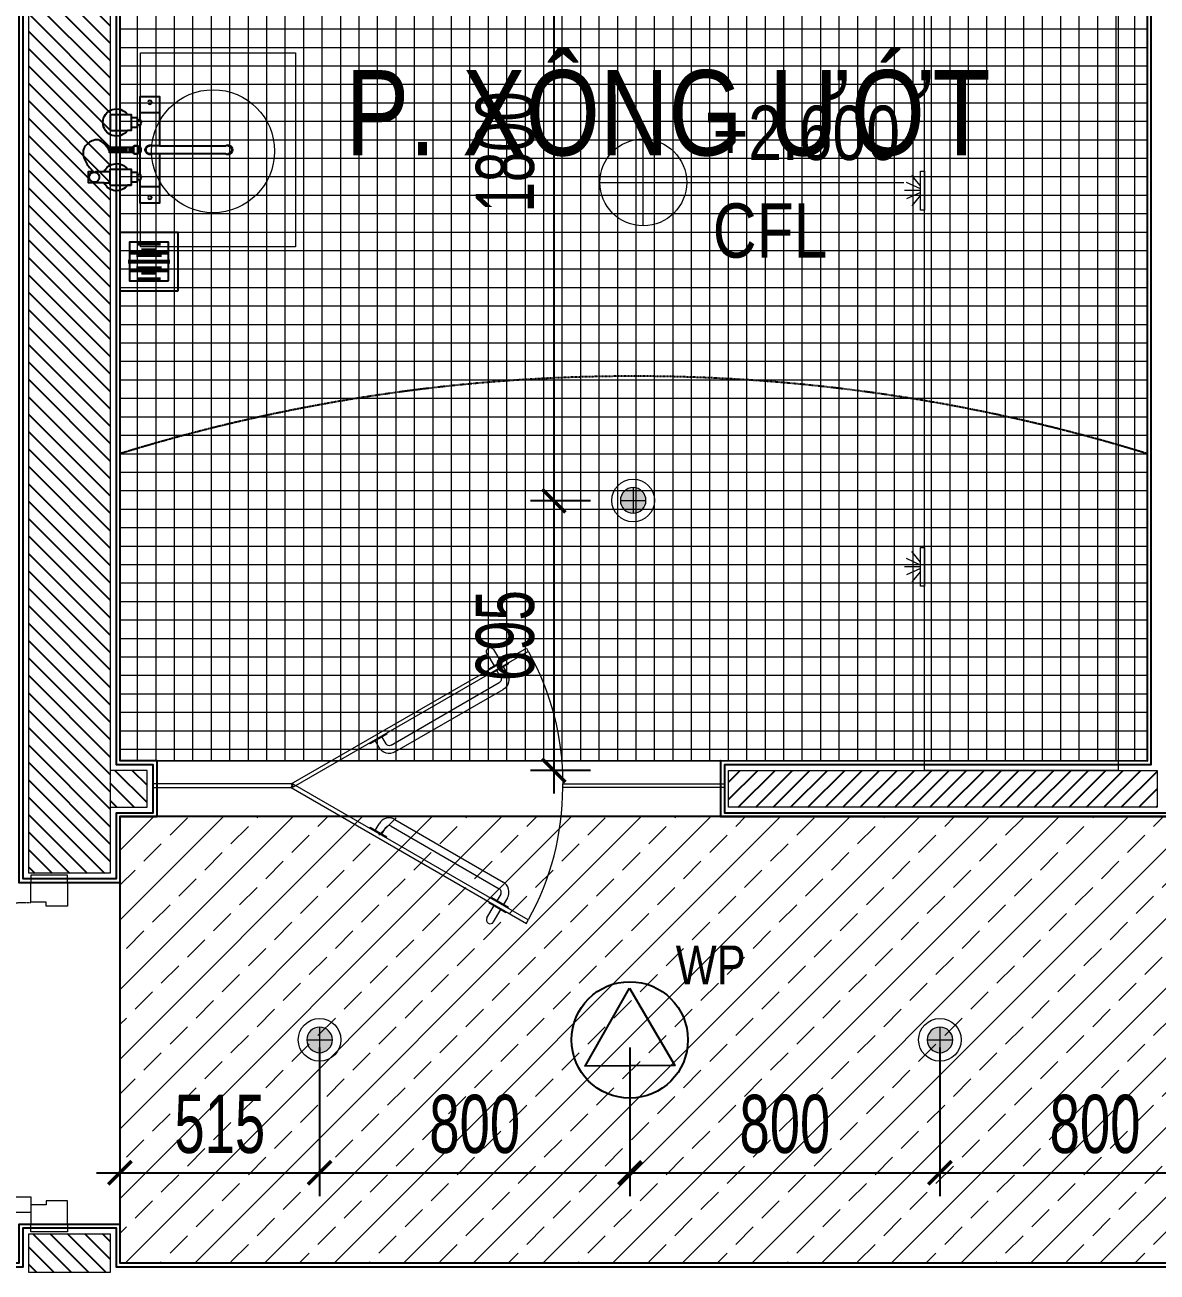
# Model space of a CAD drawing. Header units: millimetres. Extents: x -343543 to 400519, y -115663 to 104219.
# Drawn here: x -234379 to -231459, y 14701 to 17917 of the extents above; entities that cross this region are included whole.
import ezdxf
from ezdxf.enums import TextEntityAlignment as Align

# ---------------------------------------------------------------- set-up
doc = ezdxf.new("R2010")
doc.units = ezdxf.units.MM
for name, pattern in [('ACAD_ISO07W100', [3, 0, -3]), ('CONTINOUS', [0]), ('XREF MAT BANG TUONG XAY$0$01.Xref _MB T1$0$HIDDEN', [9.524999999999999, 6.35, -3.175])]:
    doc.linetypes.add(name, pattern=pattern)
doc.layers.get('0').update_dxf_attribs({"color": 231, "lineweight": 0})
doc.layers.get('DefPoints').update_dxf_attribs({"color": 191})
for name, color, linetype, lineweight in [('A-CLNG', 157, 'Continuous', 25), ('A-FLOR-PRTN', 161, 'Continuous', 9), ('A-PATT', 252, 'Continuous', 9), ('A-SYMBOLS', 10, 'Continuous', 13), ('EL - TEXT', 3, 'Continuous', 9), ('fix lighting', 2, 'Continuous', 5), ('SME-E-LTG-DIM', 55, 'Continuous', 18), ('XREF MAT BANG TUONG XAY$0$$1$A-TEXT', 8, 'Continuous', 25), ('XREF MAT BANG TUONG XAY$0$01.Xref _MB T1$0$A-DOOR', 8, 'Continuous', 9), ('XREF MAT BANG TUONG XAY$0$01.Xref _MB T1$0$A-FNSH', 8, 'Continuous', 9), ('XREF MAT BANG TUONG XAY$0$01.Xref _MB T1$0$A-HIDD-LO', 8, 'XREF MAT BANG TUONG XAY$0$01.Xref _MB T1$0$HIDDEN', 9), ('XREF MAT BANG TUONG XAY$0$A-WALL-INT', 8, 'Continuous', 9), ('XREF MAT BANG TUONG XAY$0$P-SANRFIM', 8, 'Continuous', 13)]:
    doc.layers.add(name, color=color, linetype=linetype, lineweight=lineweight)
doc.layers.add('EL - CABLE - PA', color=5, linetype='CONTINOUS', true_color=0x0000ff)
doc.layers.add('fix lightting red', color=1, linetype='Continuous', lineweight=5, true_color=0xff0000)
for name, color, linetype in [('XREF MAT BANG TUONG XAY$0$A-FNSH', 8, 'Continuous'), ('XREF MAT BANG TUONG XAY$0$A-FURN', 8, 'Continuous'), ('XREF MAT BANG TUONG XAY$0$A-FURN @ 50', 8, 'Continuous'), ('XREF MAT BANG TUONG XAY$0$A-FURN @ 75', 8, 'Continuous'), ('XREF MAT BANG TUONG XAY$0$A-PATT', 8, 'Continuous'), ('XREF MAT BANG TUONG XAY$0$FF-FURN', 8, 'Continuous')]:
    doc.layers.add(name, color=color, linetype=linetype)
doc.styles.add('Arial', font='arial.ttf', dxfattribs={"width": 0.8})
doc.styles.add('SM-DIMTEXT', font='SME.shx', dxfattribs={"width": 0.7})
doc.styles.add('VTK _ Arial_2.5 mm', font='arial.ttf', dxfattribs={"width": 0.8, "height": 2.5})
doc.styles.add('XREF MAT BANG TUONG XAY$0$Arial', font='arial.ttf', dxfattribs={"width": 0.8})
doc.dimstyles.new('SDIM-100', dxfattribs={"dimscale": 100, "dimtxt": 2, "dimasz": 0.6, "dimexe": 0.6, "dimexo": 0.2, "dimgap": 0.5, "dimtad": 1, "dimdec": 0, "dimzin": 12, "dimtxsty": 'SM-DIMTEXT', "dimblk": 'ARCHTICK', "dimblk1": 'ARCHTICK', "dimblk2": 'ARCHTICK', "dimcen": 0.12, "dimdle": 0.6, "dimclrd": 7, "dimclre": 8, "dimadec": 0, "dimazin": 3, "dimtfac": 2, "dimtix": 1, "dimtmove": 1, "dimatfit": 3, "dimfxl": 1, "dimtzin": 0, "dimarcsym": 1})
pattern_1 = [(360, (89.14457528764433, 731.1655605362375), (1.249352590783001e-15, 3.175), [])]

# ---------------------------------------------------------------- blocks, each defined once
blk = doc.blocks.new('*U283')
at = {"layer": 'XREF MAT BANG TUONG XAY$0$A-PATT'}
h = blk.add_hatch(dxfattribs=at)
h.set_pattern_fill('ANSI31', color=8, scale=10)
h.set_pattern_definition([(45, (38906.7888195113, -11293.56439682681), (-22.45064030267288, 22.45064030267288), [])])
h.paths.add_polyline_path([(-38.69831128977239, 47.5), (3421.300870269253, 47.5), (3421.300870269253, -162.5), (-38.69831128977251, -162.5)])
at = {"layer": 'XREF MAT BANG TUONG XAY$0$A-WALL-INT', "color": 8}
blk.add_lwpolyline([(-38.69831128977239, 47.5), (3421.300870269253, 47.5), (3421.300870269253, -162.5), (-38.69831128977251, -162.5)], close=True, dxfattribs=at)
blk = doc.blocks.new('*U236')
at = {"layer": 'XREF MAT BANG TUONG XAY$0$A-PATT'}
h = blk.add_hatch(dxfattribs=at)
h.set_pattern_fill('ANSI31', color=8, scale=10)
h.set_pattern_definition([(45, (35546.78960991786, -11293.56439682681), (-22.45064030267288, 22.45064030267288), [])])
h.paths.add_polyline_path([(-38.69831128977239, 47.5), (61.30166067580829, 47.5), (61.30166067580829, -162.5), (-38.69831128977251, -162.5)])
at = {"layer": 'XREF MAT BANG TUONG XAY$0$A-WALL-INT', "color": 8}
blk.add_lwpolyline([(-38.69831128977239, 47.5), (61.30166067580829, 47.5), (61.30166067580829, -162.5), (-38.69831128977251, -162.5)], close=True, dxfattribs=at)
blk = doc.blocks.new('*U109')
at = {"color": 8}
for p, q in [((-324.1557320819957, -4.186933072772234), (-319.1557320819963, 4.473320965071025)), ((287.0700866038097, -345.5313186428806), (-319.1557320819963, 4.473320965071025)), ((-324.1557320819957, -4.186933072772263), (282.0700866038103, -354.191572680724)), ((-56.97355376484946, -86.24981695105048), (222.2572327313632, -247.5777922103579)), ((-121.0346832093237, -107.1533621168136), (-122.2302792111276, -109.2216422602324)), ((-77.73340683929435, -132.1533656853113), (-121.0346832093237, -107.1533621168136)), ((-108.0443002983197, -114.6533631873601), (-97.96017707629206, -97.20868137809772)), ((-90.72378975030314, -124.653364614762), (-80.64501449668889, -107.217934339938)), ((-66.9828067262264, -103.5649795309215), (212.2479797699173, -264.8929547898369)), ((-78.92900284109864, -134.2216458287299), (-77.73340683929435, -132.1533656853113)), ((192.8865917930028, -288.3957657877989), (191.6909398999624, -290.4641426183376)), ((236.1878681630309, -313.395769356289), (192.8865917930028, -288.3957657877989)), ((215.9009345789204, -278.555162560224), (205.8769747040112, -295.895766858346)), ((233.2160971583992, -288.56441552167), (223.1974852520224, -305.8957682857419)), ((180.1869628529509, -340.3373184491448), (198.675770176878, -308.3532427195083)), ((186.6863127048819, -299.1217251438553), (185.6853872658657, -300.8532416489591)), ((185.6853872658658, -300.8532416489591), (228.9866636358938, -325.8532452174492)), ((197.5021254324504, -350.3465714105549), (215.9962807248892, -318.3532441469043)), ((234.9922162699905, -315.4641461868277), (236.1878681630309, -313.395769356289)), ((228.9866636358938, -325.8532452174492), (229.9875890749101, -324.1217287123454)), ((282.0700866038103, -354.1915726807239), (287.0700866038097, -345.5313186428806))]:
    blk.add_line(p, q, dxfattribs=at)
at = {"color": 8, "ltscale": 0.25}
blk.add_arc((-324.1557320819957, -4.186933072772252), 700, 330.9549738737848, 0, dxfattribs=at)
at = {"color": 8}
for centre, radius, start, end in [((-71.98743320694946, -112.2225608206609), 30.00000000030493, 59.96938672716615, 149.9693867261449), ((-71.98743320694946, -112.2225608206609), 10.00000000000002, 59.96938672667734, 149.9693867266771), ((207.243353289181, -273.5505360795009), 30.00000000000004, 329.9693867266771, 59.96938672667734), ((207.243353289181, -273.5505360795009), 10.00000000000001, 329.9693867266771, 59.96938672667734), ((188.8445441427006, -345.3419449298499), 10.00000000000002, 149.9693867267957, 329.9693867267939)]:
    blk.add_arc(centre, radius, start, end, dxfattribs=at)
blk = doc.blocks.new('*U282')
at = {"color": 8}
blk.add_line((70.00000000000045, 99.99999999999963), (70.00000000000655, 679.9999684627876), dxfattribs=at)
for points in [[(50, -2.423323916802836e-13), (50.000000000007, 779.9999684627876), (90.00000000000712, 779.9999684627876), (90, -4.333561340814704e-13)], [(50.00000000000045, 99.99999999999973), (90.00000000000045, 99.99999999999959), (90.00000000000655, 679.9999684627876), (50.00000000000654, 679.9999684627876)], [(19.99999999999966, -94.99998551682388), (79.99999999999943, -94.99998551682414), (79.99999999999989, -40.00000000000042), (69.99999999999989, -40.00000000000036), (70, -3.591605449536798e-13), (20, -1.026172985581946e-13)], [(899.9999684627874, -94.999985516831), (839.9999684627874, -94.99998551683072), (839.9999684627877, -40.00000000000684), (849.9999684627877, -40.00000000000689), (849.9999684627879, -6.946347306365038e-12), (899.9999684627879, -7.17446884333012e-12)]]:
    blk.add_lwpolyline(points, close=True, dxfattribs=at)
at = {"layer": 'XREF MAT BANG TUONG XAY$0$01.Xref _MB T1$0$A-FNSH', "color": 8}
for points in [[(19.99999999999966, -94.99998551682388), (-4.547473508864641e-13, -94.99998551682377), (0, 0), (20, -1.026172985581946e-13)], [(899.9999684627874, -94.999985516831), (919.9999684627874, -94.99998551683103), (919.9999684627879, -7.248664432457909e-12), (899.9999684627879, -7.17446884333012e-12)]]:
    blk.add_lwpolyline(points, close=True, dxfattribs=at)
at = {"layer": 'XREF MAT BANG TUONG XAY$0$01.Xref _MB T1$0$A-HIDD-LO', "color": 8, "ltscale": 0.3}
blk.add_arc((41.99999921156979, -1.904852252793416e-13), 806.6666377575561, 359.9999999999996, 90, dxfattribs=at)
blk = doc.blocks.new('XREF MAT BANG TUONG XAY$0$YLD.Studio-04-116')
at = {"layer": 'XREF MAT BANG TUONG XAY$0$FF-FURN'}
h = blk.add_hatch(dxfattribs=at)
h.set_pattern_fill('ANSI31,_O', color=8, angle=-45.00000000000001)
h.set_pattern_definition(pattern_1)
h.paths.add_polyline_path([(7.181432119314195, -43.3204698617792), (7.181432119314195, -8.755362024607166), (-7.181432119303281, -8.755362024605347), (-7.181432119303281, -43.32046986177738)])
h.paths.add_polyline_path([(7.181432119314195, -8.755362024608985), (7.181432119314195, 0), (-7.181432119303281, 0), (-7.181432119303281, -8.755362024607166)])
h = blk.add_hatch(dxfattribs=at)
h.set_pattern_fill('ANSI31,_O', color=8, angle=-45.00000000000001)
h.set_pattern_definition(pattern_1)
h.paths.add_polyline_path([(-7.181432119303281, -50.40927708648269), (-7.181432119299643, -61.3371629185167), (7.181432119314195, -61.3371629185167), (7.181432119310557, -50.40927708648269)])
at = {"layer": 'XREF MAT BANG TUONG XAY$0$FF-FURN', "color": 8}
for p, q in [((56.01730252600282, 14.11388277493006), (56.01730252600282, -1.474979954646187)), ((85.2579778317504, 14.11388277492824), (85.2579778317504, -1.474979954646187)), ((-91.21422478129716, -1.474979954646187), (-91.21422478129716, -45.99882223477925)), ((-91.21422478129716, -1.474979954646187), (-50.06105557643787, -1.474979954646187)), ((-50.06105557643787, -1.474979954646187), (-50.06105557643787, -45.99882223477925)), ((50.06105557644878, -1.474979954646187), (50.06105557644878, -55.63237055350874)), ((91.21422478130808, -1.474979954646187), (50.06105557644878, -1.474979954646187)), ((91.21422478130808, -1.474979954646187), (91.21422478130808, -55.63237055350874)), ((-83.42597014321473, -55.63237055350692), (-57.84931021453122, -55.63237055348873)), ((-9.076714836452084, -73.65534485052194), (-9.076714836452084, -62.61323083418392)), ((-7.181432119303281, -43.3204698617792), (7.181432119314195, -43.3204698617792)), ((-7.181432119303281, -50.40927708648269), (7.181432119314195, -50.40927708648269)), ((-7.181432119306919, -61.33716291851488), (7.181432119310557, -61.33716291851488)), ((9.076714836455722, -62.61323083418392), (9.076714836455722, -73.65534485052194)), ((57.84931021453122, -55.63237055350692), (83.42597014321836, -55.63237055350601)), ((-95.24076242824412, -128.755362024609), (-95.24076242824412, -78.75536202460898)), ((-77.5321330384013, -71.29559710162903), (-63.74314731934101, -71.29559710162812)), ((-6.923596395225104, -74.93141276619463), (6.923596395228742, -74.9314127661928)), ((-6.923596395225104, -78.75536202460898), (-6.923596395225104, -74.93141276619463)), ((6.923596395236018, -78.75536202460898), (6.923596395236018, -74.93141276619463)), ((63.74314731934464, -71.29559710162721), (77.53213303840857, -71.29559710162903)), ((95.24076242825504, -128.755362024609), (95.24076242825504, -78.75536202460898)), ((-9.999999999998181, -128.7553620246072), (-9.999999999994543, -103.755362024609)), ((10.00000000000182, -128.7553620246072), (10.00000000000182, -103.755362024609))]:
    blk.add_line(p, q, dxfattribs=at)
blk.add_lwpolyline([(10.00000000000182, -128.7553620246072), (137.5000000000018, -128.7553620246072), (137.5000000000018, -78.75536202460717), (77.53213303840494, -78.75536202460717), (77.53213303840857, -71.29559710162903), (83.42597014321473, -71.29559710163085), (83.42597014321836, -55.63237055350601), (91.2142247813008, -55.63237055350692), (91.21422478130444, -45.99882223478016, 0.5732892151415209), (85.2579778317504, 14.11388277492824), (85.25797783174676, 54.33905333643997), (56.01730252600282, 54.33905333643997), (56.01730252600282, 46.0960635640331), (59.35385731081078, 46.0960635640331, 0.2192453206815414), (58.39774297713848, 35.26029053170714), (56.01730252600282, 35.26029053170714), (56.01730252600282, 14.11388277493006, 0.5732892151415598), (50.06105557644514, -45.99882223478016), (50.06105557644514, -55.63237055350692), (57.84931021453122, -55.63237055350692), (57.84931021452394, -71.29559710162721), (63.74314731934464, -71.29559710162721), (63.74314731934828, -78.75536202460717), (6.92359639523238, -78.75536202460717), (6.923596395228742, -74.9314127661928), (9.076714836455722, -74.9314127661928), (9.076714836455722, -73.65534485052194, 0.4241977100703897), (9.076714836455722, -62.61323083418392), (9.076714836455722, -61.33716291851488), (7.181432119310557, -61.33716291851488), (7.181432119310557, 0), (-7.181432119310557, 0), (-7.181432119306919, -61.33716291851488), (-9.076714836452084, -61.33716291851488), (-9.076714836452084, -62.61323083418392, 0.4241977100703897), (-9.076714836452084, -73.65534485052194), (-9.076714836452084, -74.9314127661928), (-6.923596395228742, -74.9314127661928), (-6.923596395228742, -78.75536202460717), (-63.74314731934101, -78.75536202460717), (-63.74314731934101, -71.29559710162812), (-57.8493102145203, -71.29559710162721), (-57.84931021453122, -55.63237055350692), (-50.0610555764415, -55.63237055350692), (-50.0610555764415, -45.99882223477925, 3.076925358959184), (-91.2142247813008, -45.99882223477834), (-91.21422478130444, -55.63237055350692), (-83.42597014321473, -55.63237055350692), (-83.42597014321473, -71.29559710163085), (-77.5321330384013, -71.29559710162903), (-77.5321330384013, -78.75536202460717), (-137.4999999999982, -78.75536202460717), (-137.4999999999982, -128.7553620246072), (-9.999999999998181, -128.7553620246072), (-9.999999999998181, -298.6437460321631, 1.840700184831388), (10.00000000000182, -298.6437460321631)], format="xyb", close=True, dxfattribs=at)
blk.add_lwpolyline([(-6.923596395225104, -78.75536202460898), (-63.74314731934101, -78.75536202460898)], dxfattribs=at)
for centre in [(-122.8812432380528, -103.755362024609), (122.8812432380637, -103.755362024609)]:
    blk.add_circle(centre, 4.739458033473056, dxfattribs=at)
for centre, radius, start, end in [((70.63764017887115, 39.64034949147936), 13, 199.6897977586117, 150.2251247216098), ((-70.63764017886751, -70.28799335699387), 10.91926572363751, 230.8460489200567, 309.1539510799433), ((5.456968210637569e-12, -103.755362024609), 11.91985855871462, 327.027947421623, 212.972052578377), ((5.456968210637569e-12, -103.755362024609), 9.999999999998181, 0, 180), ((5.456968210637569e-12, -67.49549522929374), 13.21819909413882, 238.41299505285, 301.58700494715), ((70.63764017887843, -70.28799335699387), 10.91926572363751, 230.8460489200567, 309.1539510799433), ((5.456968210637569e-12, -305.1308893217629), 10, 180, 0)]:
    blk.add_arc(centre, radius, start, end, dxfattribs=at)
blk.add_open_spline([(4.270967264623323, 9.094947017729282e-13), (4.77721561938597, -1.10643217910274), (-28.16376634785411, 19.55429295146769), (-27.2085558089002, 43.42141900625029), (-2.01745191898226, 76.1183028194555), (35.71572046937581, 62.20951302005233), (52.01260956790793, 46.8003886751967), (57.63764017887115, 39.64034949147936)], degree=3, knots=[2.666644282639335, 2.666644282639335, 2.666644282639335, 2.666644282639335, 20.0912897858097, 54.45892679750619, 83.56919301794048, 125.2991477305685, 152.6151535582838, 152.6151535582838, 152.6151535582838, 152.6151535582838], dxfattribs=at)
blk = doc.blocks.new('XREF MAT BANG TUONG XAY$0$Drain')
at = {"color": 8}
blk.add_lwpolyline([(-1.2, -1.2), (1.2, -1.2), (1.2, 1.2), (-1.2, 1.2)], close=True, dxfattribs=at)
at = {"color": 8, "const_width": 0.16}
for points in [[(-0.7305500058550388, 0.4780105505454412), (-0.7305500058550388, -0.4780105505454412)], [(-0.3652750029275194, 0.7929511773897684), (-0.3652750029275194, -0.7929511773897684)], [(0, 0.873039172939898), (0, -0.873039172939898)], [(0.3652750029275194, 0.7929511773897684), (0.3652750029275194, -0.7929511773897684)], [(0.7305500058550388, 0.4780105505454412), (0.7305500058550388, -0.4780105505454412)]]:
    blk.add_lwpolyline(points, dxfattribs=at)
blk = doc.blocks.new('*U3482')
at = {"layer": 'XREF MAT BANG TUONG XAY$0$A-FURN @ 50', "color": 8, "xscale": 41.66666666666667, "yscale": 41.66666666666667, "zscale": 41.66666666666667, "rotation": 90.00000000000001}
blk.add_blockref('XREF MAT BANG TUONG XAY$0$Drain', (28794.99192799933, 17306.99993689393), dxfattribs=at)
at = {"layer": 'XREF MAT BANG TUONG XAY$0$A-FURN @ 75', "color": 8, "xscale": 62.50000000000001, "yscale": 62.50000000000001, "zscale": 62.50000000000001, "rotation": 90.00000000000001}
blk.add_blockref('XREF MAT BANG TUONG XAY$0$Drain', (28794.99192799933, 17306.99993689393), dxfattribs=at)
blk = doc.blocks.new('*U285')
at = {"layer": 'XREF MAT BANG TUONG XAY$0$A-PATT'}
h = blk.add_hatch(dxfattribs=at)
h.set_pattern_fill('ANSI31', color=8, scale=10)
h.set_pattern_definition([(45, (35541.78963795229, -11178.56439682681), (-22.45064030267288, 22.45064030267288), [])])
h.paths.add_polyline_path([(-38.69831128977239, 47.5), (56.30168871022761, 47.5), (56.30168871022761, -47.5), (-38.69831128977239, -47.5)])
at = {"layer": 'XREF MAT BANG TUONG XAY$0$A-WALL-INT', "color": 8}
blk.add_lwpolyline([(-38.69831128977239, 47.5), (56.30168871022761, 47.5), (56.30168871022761, -47.5), (-38.69831128977239, -47.5)], close=True, dxfattribs=at)
blk = doc.blocks.new('*U288')
at = {"layer": 'XREF MAT BANG TUONG XAY$0$A-PATT'}
h = blk.add_hatch(dxfattribs=at)
h.set_pattern_fill('ANSI31', color=8, scale=10)
h.set_pattern_definition([(45, (36551.78963519415, -11178.56439682681), (-22.45064030267288, 22.45064030267288), [])])
h.paths.add_polyline_path([(-38.69831128977239, 47.5), (1066.301685952085, 47.5), (1066.301685952085, -47.5), (-38.69831128977239, -47.5)])
at = {"layer": 'XREF MAT BANG TUONG XAY$0$A-WALL-INT', "color": 8}
blk.add_lwpolyline([(-38.69831128977239, 47.5), (1066.301685952085, 47.5), (1066.301685952085, -47.5), (-38.69831128977239, -47.5)], close=True, dxfattribs=at)
blk = doc.blocks.new('XREF MAT BANG NOI THAT')
at = {"color": 8}
blk.add_lwpolyline([(28772.83975637915, 17845.17229463496), (29172.83975637915, 17845.17229463496), (29172.83975637915, 17345.17229463496), (28772.83975637915, 17345.17229463496)], close=True, dxfattribs=at)
blk.add_circle((28960.32504262451, 17591.65679204887), 158.5349371901248, dxfattribs=at)
blk = doc.blocks.new('01.Xref _MB T1')
at = {"layer": 'XREF MAT BANG TUONG XAY$0$01.Xref _MB T1$0$A-DOOR', "color": 8}
for points in [[(29164.89654078891, 15960.4999341465), (28804.99192947111, 15960.49987889578), (28804.99192947111, 15950.49987889578), (29164.89654078891, 15950.4999341465)], [(29861.99193207231, 15960.49993414074), (30280.06332315327, 15960.49987888394), (30280.06332315327, 15950.49987888394), (29861.99193207231, 15950.49993414074)]]:
    blk.add_lwpolyline(points, close=True, dxfattribs=at)
at = {"layer": 'XREF MAT BANG TUONG XAY$0$A-FNSH', "color": 8}
for points in [[(31620.00136628314, 15885.00021839922), (30280.06332320855, 15884.99913533727), (30280.06332311054, 16009.99923381422), (31380.00126322616, 16009.99280313313), (31379.99364753565, 19085.00042261836), (31290.0113355025, 19085.00019976446), (31290.01133548401, 19174.99914672607), (28710.00141246715, 19174.99903457521), (28710.0014087397, 16010.00021700189), (28804.99192947111, 16010.00021700189), (28804.99192947111, 15885.00021700189), (28710.00140859248, 15885.00021700189), (28710.00140839227, 15714.99996120971), (28470.00141014801, 15714.9999612646), (28470.00141192754, 19174.99914679477), (25900.00141212632, 19174.99914611348), (25900.00141212632, 14714.99998924245), (28470.00148019566, 14714.9999878907), (28470.00141445462, 14814.99997435707), (28710.00137782583, 14814.99997441202), (28710.00143098129, 14715.00011142476), (31620.01072701392, 14715.0001116497)], [(31630.00133679371, 15875.00022648212), (30270.06332321639, 15874.99912725434), (30270.0633231027, 16019.99929227843), (31370.00123845957, 16019.99286159748), (31369.99367230209, 19075.00039785198), (31280.01133550455, 19075.00017499802), (31280.01133548607, 19164.99914629138), (28720.00141245531, 19164.9990350099), (28720.00140875141, 16020.00021700189), (28814.99192947111, 16020.00021700189), (28814.99192947111, 15875.00021700189), (28720.00140858064, 15875.00021700189), (28720.00140838043, 15704.99996120743), (28460.00141014284, 15704.99996126689), (28460.00141192236, 19164.99914679212), (25910.00141212632, 19164.99914611613), (25910.00141212632, 14724.99998923807), (28460.00147362155, 14724.99998789507), (28460.00140788051, 14824.99997435479), (28720.00137251027, 14824.9999744143), (28720.00142566574, 14725.00011142476), (31630.01075511448, 14725.0001116497)]]:
    blk.add_lwpolyline(points, dxfattribs=at)
at = {"layer": 'XREF MAT BANG TUONG XAY$0$P-SANRFIM', "color": 8}
blk.add_lwpolyline([(28694.99192795271, 19089.99914771961), (31295.01049357309, 19089.99914652743), (31295.01049495857, 15995.00021673998), (30794.9978445596, 15994.99992423275), (30794.99784368395, 17989.99908105175, 0.4142135681200699), (30194.99783164776, 18589.9990807884), (28694.99192662372, 18589.99905069779)], format="xyb", close=True, dxfattribs=at)
at = {"color": 8, "xscale": -1, "rotation": 90}
blk.add_blockref('XREF MAT BANG TUONG XAY$0$YLD.Studio-04-116', (28693.51694811265, 17595.17229463497), dxfattribs=at)
at = {"layer": 'XREF MAT BANG TUONG XAY$0$01.Xref _MB T1$0$A-DOOR', "color": 8, "xscale": -1, "rotation": 180}
blk.add_blockref('*U109', (29486.17359349132, 15956.31300106799), dxfattribs=at)
at = {"layer": 'XREF MAT BANG TUONG XAY$0$01.Xref _MB T1$0$A-DOOR', "color": 8}
blk.add_blockref('*U109', (29486.17359349132, 15954.68686721349), dxfattribs=at)
at = {"layer": 'XREF MAT BANG TUONG XAY$0$01.Xref _MB T1$0$A-DOOR', "color": 8, "extrusion": (-1.423519046342826e-14, 2.819433481905707e-13, -1), "xscale": -1, "zscale": -1, "rotation": 269.9999623331528}
blk.add_blockref('*U282', (-28490.0000533977, 14804.99999876453, 3.768610692549869e-09), dxfattribs=at)
at = {"layer": 'XREF MAT BANG TUONG XAY$0$A-FURN', "color": 8}
for name, p, rotation in [('*U283', (28532.49192947454, 15768.69827250436), 90.00000000000001), ('*U288', (31356.29361542319, 15947.50021700189), 180), ('*U236', (28532.50132940645, 14738.69830053878), 90.00000000000001)]:
    blk.add_blockref(name, p, dxfattribs=dict(at, rotation=rotation))
at = {"layer": 'XREF MAT BANG TUONG XAY$0$A-FURN', "linetype": 'Continuous'}
blk.add_blockref('*U3482', (0, 0), dxfattribs=at)
at = {"layer": 'XREF MAT BANG TUONG XAY$0$A-FURN', "color": 8, "xscale": -1, "rotation": 180}
blk.add_blockref('*U285', (28733.69024076088, 15947.50021700189), dxfattribs=at)
at = {"layer": 'XREF MAT BANG TUONG XAY$0$$1$A-TEXT', "color": 8, "style": 'XREF MAT BANG TUONG XAY$0$Arial', "width": 0.8}
blk.add_text('P. XÔNG ƯỚT', height=220, dxfattribs=at).set_placement((29302.09988015715, 17580.76839490255, -1.150328898799398e-09))
at = {"layer": 'A-PATT', "color": 8}
blk.add_blockref('XREF MAT BANG NOI THAT', (0, 0), dxfattribs=at)
blk = doc.blocks.new('LT13')
blk.add_lwpolyline([(-50, -10), (50, -10), (50, 0), (-50, 0)], close=True)
for points in [[(-11.9403748335244, -10), (-39.09163242924114, -32.73903288151632)], [(-4.554571423155721, -10), (-21.13494850656753, -46.40381397713645)], [(0, -10), (0, -50.99019513592793)], [(4.554571423155721, -10), (21.13494850656753, -46.40381397713645)], [(11.9403748335244, -10), (39.09163242924114, -32.73903288151632)]]:
    blk.add_lwpolyline(points)
blk = doc.blocks.new('DenSanTuongT1Ikigai')
at = {"layer": 'fix lightting red', "xscale": -1, "rotation": 270}
for p in [(30794.99773382004, 17489.99909093808), (30794.98621637497, 16519.99395239186)]:
    blk.add_blockref('LT13', p, dxfattribs=at)
blk = doc.blocks.new('_ArchTick')
at = {"color": 0, "linetype": 'ByBlock', "const_width": 0.15}
blk.add_lwpolyline([(-0.5, -0.5), (0.5, 0.5)], dxfattribs=at)
blk = doc.blocks.new('*D1225')
at = {"layer": 'DefPoints', "color": 0, "transparency": 16777216}
for p in [(-232900.5681062692, 18490.01110162461), (-233015.0637495374, 16690.01110162461), (-232900.5681062692, 16690.01110162461)]:
    blk.add_point(p, dxfattribs=at)
at = {"layer": 'SME-E-LTG-DIM', "color": 7, "lineweight": -2, "transparency": 16777216}
blk.add_line((-233015.0637495374, 18550.01110162461), (-233015.0637495374, 16630.01110162461), dxfattribs=at)
at = {"layer": 'SME-E-LTG-DIM', "color": 8, "lineweight": -2, "transparency": 16777216}
for p, q in [((-232920.5681062692, 18490.01110162461), (-233075.0637495374, 18490.01110162461)), ((-232920.5681062692, 16690.01110162461), (-233075.0637495374, 16690.01110162461))]:
    blk.add_line(p, q, dxfattribs=at)
at = {"layer": 'SME-E-LTG-DIM', "color": 7, "lineweight": -2, "transparency": 16777216, "xscale": 60, "yscale": 60, "zscale": 60}
for p, rotation in [((-233015.0637495374, 18490.01110162461), 90), ((-233015.0637495374, 16690.01110162461), 270)]:
    blk.add_blockref('_ArchTick', p, dxfattribs=dict(at, rotation=rotation))
at = {"layer": 'SME-E-LTG-DIM', "color": 0, "transparency": 16777216, "insert": (-233140.0637495373, 17590.01110162467), "char_height": 150, "attachment_point": 5, "rotation": 90, "style": 'SM-DIMTEXT'}
blk.add_mtext('1800', dxfattribs=at)
blk = doc.blocks.new('*D1226')
at = {"layer": 'DefPoints', "color": 0, "transparency": 16777216}
for p in [(-232900.5681062692, 16690.01110162462), (-233015.0637495374, 15995.00020625093), (-232900.5681062692, 15995.00020625093)]:
    blk.add_point(p, dxfattribs=at)
at = {"layer": 'SME-E-LTG-DIM', "color": 7, "lineweight": -2, "transparency": 16777216}
blk.add_line((-233015.0637495374, 16750.01110162462), (-233015.0637495374, 15935.00020625093), dxfattribs=at)
at = {"layer": 'SME-E-LTG-DIM', "color": 8, "lineweight": -2, "transparency": 16777216}
for p, q in [((-232920.5681062692, 16690.01110162462), (-233075.0637495374, 16690.01110162462)), ((-232920.5681062692, 15995.00020625093), (-233075.0637495374, 15995.00020625093))]:
    blk.add_line(p, q, dxfattribs=at)
at = {"layer": 'SME-E-LTG-DIM', "color": 7, "lineweight": -2, "transparency": 16777216, "xscale": 60, "yscale": 60, "zscale": 60}
for p, rotation in [((-233015.0637495374, 16690.01110162462), 90), ((-233015.0637495374, 15995.00020625093), 270)]:
    blk.add_blockref('_ArchTick', p, dxfattribs=dict(at, rotation=rotation))
at = {"layer": 'SME-E-LTG-DIM', "color": 0, "transparency": 16777216, "insert": (-233140.0637495373, 16342.50565393783), "char_height": 150, "attachment_point": 5, "rotation": 90, "style": 'SM-DIMTEXT'}
blk.add_mtext('695', dxfattribs=at)
blk = doc.blocks.new('*D1227')
at = {"layer": 'DefPoints', "color": 0, "transparency": 16777216}
for p in [(-234134.0328001458, 15300.32557901778), (-233619.0186856518, 15300.00014791688), (-233619.0186856518, 14957.28154877645)]:
    blk.add_point(p, dxfattribs=at)
at = {"layer": 'SME-E-LTG-DIM', "color": 8, "lineweight": -2, "transparency": 16777216}
for p, q in [((-234134.0328001458, 15280.32557901778), (-234134.0328001458, 14897.28154877645)), ((-233619.0186856518, 15280.00014791688), (-233619.0186856518, 14897.28154877645))]:
    blk.add_line(p, q, dxfattribs=at)
at = {"layer": 'SME-E-LTG-DIM', "color": 7, "lineweight": -2, "transparency": 16777216}
blk.add_line((-234194.0328001458, 14957.28154877645), (-233559.0186856518, 14957.28154877645), dxfattribs=at)
at = {"layer": 'SME-E-LTG-DIM', "color": 7, "lineweight": -2, "transparency": 16777216, "xscale": 60, "yscale": 60, "zscale": 60, "rotation": 180}
blk.add_blockref('_ArchTick', (-234134.0328001458, 14957.28154877645), dxfattribs=at)
at = {"layer": 'SME-E-LTG-DIM', "color": 7, "lineweight": -2, "transparency": 16777216, "xscale": 60, "yscale": 60, "zscale": 60}
blk.add_blockref('_ArchTick', (-233619.0186856518, 14957.28154877645), dxfattribs=at)
at = {"layer": 'SME-E-LTG-DIM', "color": 0, "transparency": 16777216, "insert": (-233876.5257428988, 15082.28154877645), "char_height": 150, "attachment_point": 5, "style": 'SM-DIMTEXT'}
blk.add_mtext('515', dxfattribs=at)
blk = doc.blocks.new('*D1228')
at = {"layer": 'DefPoints', "color": 0, "transparency": 16777216}
for p in [(-233619.0186856518, 15300.00014791688), (-232819.0186856518, 15300.00008701095), (-232819.0186856518, 14957.28154877645)]:
    blk.add_point(p, dxfattribs=at)
at = {"layer": 'SME-E-LTG-DIM', "color": 8, "lineweight": -2, "transparency": 16777216}
for p, q in [((-233619.0186856518, 15280.00014791688), (-233619.0186856518, 14897.28154877645)), ((-232819.0186856518, 15280.00008701095), (-232819.0186856518, 14897.28154877645))]:
    blk.add_line(p, q, dxfattribs=at)
at = {"layer": 'SME-E-LTG-DIM', "color": 7, "lineweight": -2, "transparency": 16777216}
blk.add_line((-233679.0186856518, 14957.28154877645), (-232759.0186856518, 14957.28154877645), dxfattribs=at)
at = {"layer": 'SME-E-LTG-DIM', "color": 7, "lineweight": -2, "transparency": 16777216, "xscale": 60, "yscale": 60, "zscale": 60, "rotation": 180}
blk.add_blockref('_ArchTick', (-233619.0186856518, 14957.28154877645), dxfattribs=at)
at = {"layer": 'SME-E-LTG-DIM', "color": 7, "lineweight": -2, "transparency": 16777216, "xscale": 60, "yscale": 60, "zscale": 60}
blk.add_blockref('_ArchTick', (-232819.0186856518, 14957.28154877645), dxfattribs=at)
at = {"layer": 'SME-E-LTG-DIM', "color": 0, "transparency": 16777216, "insert": (-233219.0186856518, 15082.28154877645), "char_height": 150, "attachment_point": 5, "style": 'SM-DIMTEXT'}
blk.add_mtext('800', dxfattribs=at)
blk = doc.blocks.new('*D1229')
at = {"layer": 'DefPoints', "color": 0, "transparency": 16777216}
for p in [(-232819.0186856518, 15300.00008701095), (-232019.0186856518, 15300.00008701095), (-232019.0186856518, 14957.28154877645)]:
    blk.add_point(p, dxfattribs=at)
at = {"layer": 'SME-E-LTG-DIM', "color": 8, "lineweight": -2, "transparency": 16777216}
for p, q in [((-232819.0186856518, 15280.00008701095), (-232819.0186856518, 14897.28154877645)), ((-232019.0186856518, 15280.00008701095), (-232019.0186856518, 14897.28154877645))]:
    blk.add_line(p, q, dxfattribs=at)
at = {"layer": 'SME-E-LTG-DIM', "color": 7, "lineweight": -2, "transparency": 16777216}
blk.add_line((-232879.0186856518, 14957.28154877645), (-231959.0186856518, 14957.28154877645), dxfattribs=at)
at = {"layer": 'SME-E-LTG-DIM', "color": 7, "lineweight": -2, "transparency": 16777216, "xscale": 60, "yscale": 60, "zscale": 60, "rotation": 180}
blk.add_blockref('_ArchTick', (-232819.0186856518, 14957.28154877645), dxfattribs=at)
at = {"layer": 'SME-E-LTG-DIM', "color": 7, "lineweight": -2, "transparency": 16777216, "xscale": 60, "yscale": 60, "zscale": 60}
blk.add_blockref('_ArchTick', (-232019.0186856518, 14957.28154877645), dxfattribs=at)
at = {"layer": 'SME-E-LTG-DIM', "color": 0, "transparency": 16777216, "insert": (-232419.0186856518, 15082.28154877645), "char_height": 150, "attachment_point": 5, "style": 'SM-DIMTEXT'}
blk.add_mtext('800', dxfattribs=at)
blk = doc.blocks.new('*D1230')
at = {"layer": 'DefPoints', "color": 0, "transparency": 16777216}
for p in [(-232019.0186856518, 15300.00008701095), (-231219.018685652, 15297.5008645271), (-231219.018685652, 14957.28154877645)]:
    blk.add_point(p, dxfattribs=at)
at = {"layer": 'SME-E-LTG-DIM', "color": 8, "lineweight": -2, "transparency": 16777216}
for p, q in [((-232019.0186856518, 15280.00008701095), (-232019.0186856518, 14897.28154877645)), ((-231219.018685652, 15277.5008645271), (-231219.018685652, 14897.28154877645))]:
    blk.add_line(p, q, dxfattribs=at)
at = {"layer": 'SME-E-LTG-DIM', "color": 7, "lineweight": -2, "transparency": 16777216}
blk.add_line((-232079.0186856518, 14957.28154877645), (-231159.018685652, 14957.28154877645), dxfattribs=at)
at = {"layer": 'SME-E-LTG-DIM', "color": 7, "lineweight": -2, "transparency": 16777216, "xscale": 60, "yscale": 60, "zscale": 60, "rotation": 180}
blk.add_blockref('_ArchTick', (-232019.0186856518, 14957.28154877645), dxfattribs=at)
at = {"layer": 'SME-E-LTG-DIM', "color": 7, "lineweight": -2, "transparency": 16777216, "xscale": 60, "yscale": 60, "zscale": 60}
blk.add_blockref('_ArchTick', (-231219.018685652, 14957.28154877645), dxfattribs=at)
at = {"layer": 'SME-E-LTG-DIM', "color": 0, "transparency": 16777216, "insert": (-231619.0186856519, 15082.28154877645), "char_height": 150, "attachment_point": 5, "style": 'SM-DIMTEXT'}
blk.add_mtext('800', dxfattribs=at)
blk = doc.blocks.new('XR-TRAN_SANH$0$A$C896e62ca')
at = {"layer": 'A-PATT', "true_color": 0x848484}
h = blk.add_hatch(color=252, dxfattribs=at)
h.dxf.hatch_style = 1
edge = h.paths.add_edge_path()
edge.add_arc((0, 0), 33.00000000000004, 0, 360)
at = {"color": 0, "linetype": 'ByBlock'}
for p, q in [((0, 33), (0, -33)), ((33, 0), (-33, 0))]:
    blk.add_line(p, q, dxfattribs=at)
blk.add_circle((0, 0), 33.00000000000004, dxfattribs=at)
for start, end in [(90, 270), (270, 90)]:
    blk.add_arc((0, 0), 54.99999999999996, start, end, dxfattribs=at)
blk = doc.blocks.new('LOA ÂM TRẦN 6W CHỊU NƯỚC')
at = {"ltscale": 3}
blk.add_lwpolyline([(132764.0938232043, 323760.9021789368), (132880.8127709565, 323561.6284461747), (132649.8771822014, 323560.1837386993)], close=True, dxfattribs=at)
blk.add_circle((132764.927925454, 323627.5714546036), 150, dxfattribs=at)
at = {"layer": 'EL - TEXT', "color": 3, "style": 'Arial', "width": 0.8}
blk.add_text('WP', height=100, rotation=0.1629229829969843, dxfattribs=at).set_placement((132883.6382348624, 323820.4774849449), align=Align.MIDDLE_LEFT)
blk = doc.blocks.new('*U1475')
blk.add_line((-2, 0), (12, 0))
blk.add_lwpolyline([(0, -2.000000000349246), (6.123233995736766e-16, 2)])
at = {"layer": 'A-SYMBOLS'}
blk.add_circle((0, 0), 2, dxfattribs=at)
at = {"color": 7, "style": 'VTK _ Arial_2.5 mm', "width": 0.8, "flags": 4}
blk.add_attdef('FINISHFLOORLEVEL', text='', height=2.5, dxfattribs=at).set_placement((3.2, 3.532401091405184), align=Align.TOP_LEFT)
blk.add_attdef('NAMEOFLEVEL', (3.2, -3.467598908594816), '', height=2.5, dxfattribs=at)

msp = doc.modelspace()

# ---------------------------------------------------------------- block references
at = {"layer": 'A-SYMBOLS'}
msp.add_blockref('01.Xref _MB T1', (-262854.0247017712, 2.91038304567337e-11), dxfattribs=at)

# ---------------------------------------------------------------- next in the draw order: hatches: boundary and pattern name
at = {"layer": 'A-PATT'}
h = msp.add_hatch(dxfattribs=at)
h.set_pattern_fill('ANSI37', color=256, scale=15, angle=45)
h.set_pattern_definition([(90, (-262854.0247017712, -1.07509663394012e-05), (-47.62500000000001, 0), []), (180, (-262854.0247017712, -1.07509663394012e-05), (-7.105427357601002e-15, -47.625), [])])
h.paths.add_polyline_path([(-234134.0232893159, 19164.99902425894), (-234134.0232893159, 16019.99928152746), (-231484.0234633116, 16019.99285084651), (-231484.031029469, 19075.00038710101), (-231574.0133662666, 19075.00016424705), (-231574.0133701788, 19164.99913554041)])
h = msp.add_hatch(dxfattribs=at)
h.set_pattern_fill('ANSI33', color=256, scale=20, double=1)
h.set_pattern_definition([(45, (-262854.0247017712, -1.07509663394012e-05), (-89.80256121069154, 89.80256121069154), []), (45, (-262764.2221017712, -1.07509663394012e-05), (-89.80256121069154, 89.80256121069154), [63.5, -31.75])])
h.paths.add_polyline_path([(-228204.0328836015, 15875.65105113443), (-234134.032777132, 15875.65105811826), (-234134.0328231597, 14725.00009991729), (-231074.0234305989, 14725.00009991729), (-231074.0323118587, 11374.9995919115), (-231224.0328442746, 11374.9995919115), (-231224.0330162488, 10224.99991129465), (-229879.0234035671, 10224.99997828049), (-229879.0234035123, 9965.000297311672), (-228329.0234036152, 9965.000662860723), (-228329.0234035603, 10224.99997859261), (-228204.0328836015, 10224.99997861778)])

# ---------------------------------------------------------------- next in the draw order: linework, layer by layer
at = {"layer": 'A-CLNG', "color": 251}
for points in [[(-234134.0232893159, 19164.99902425894), (-234134.0232893159, 16019.99928152746), (-231484.0234633116, 16019.99285084651), (-231484.031029469, 19075.00038710101), (-231574.0133662666, 19075.00016424705), (-231574.0133701788, 19164.99913554041)], [(-228204.0328836015, 15875.65105113443), (-234134.032777132, 15875.65105811826), (-234134.0328231597, 14725.00009991729), (-231074.0234305989, 14725.00009991729), (-231074.0323118587, 11374.9995919115), (-231224.0328442746, 11374.9995919115), (-231224.0330162488, 10224.99991129465), (-229879.0234035671, 10224.99997828049), (-229879.0234035123, 9965.000297311672), (-228329.0234036152, 9965.000662860723), (-228329.0234035603, 10224.99997859261), (-228204.0328836015, 10224.99997861778)]]:
    msp.add_lwpolyline(points, close=True, dxfattribs=at)
at = {"layer": 'A-CLNG', "color": 8, "linetype": 'ACAD_ISO07W100', "ltscale": 0.01}
msp.add_arc((-232809.0246669031, 12522.37661161287), 4489.05337667143, 72.83273946366545, 107.1672605363346, dxfattribs=at)

# ---------------------------------------------------------------- next in the draw order: block references
at = {"layer": 'EL - CABLE - PA', "linetype": 'CONTINOUS'}
msp.add_blockref('LOA ÂM TRẦN 6W CHỊU NƯỚC', (-365583.9466111059, -308327.5713675926), dxfattribs=at)
at = {"layer": 'fix lighting', "xscale": -1}
for p in [(-232810.2698386731, 16691.0111016246), (-233619.0186856518, 15300.00014791688), (-232019.0186856518, 15300.00014791688)]:
    msp.add_blockref('XR-TRAN_SANH$0$A$C896e62ca', p, dxfattribs=at)

# ---------------------------------------------------------------- next in the draw order: block references
at = {"layer": 'A-FLOR-PRTN'}
msp.add_blockref('DenSanTuongT1Ikigai', (-262854.0245919073, -2.150196041839081e-05), dxfattribs=at)

# ---------------------------------------------------------------- next in the draw order: block references
at = {"layer": 'A-SYMBOLS'}
ref = msp.add_blockref('*U1475', (-232784.2261491783, 17511.281405402), dxfattribs=dict(at, xscale=56, yscale=56, zscale=56))
ref.add_attrib('FINISHFLOORLEVEL', '+2.600', dxfattribs={"layer": '0', "color": 7, "height": 140, "style": 'VTK _ Arial_2.5 mm', "width": 0.8}).set_placement((-232605.0261491783, 17709.09586652069), align=Align.TOP_LEFT)
ref.add_attrib('NAMEOFLEVEL', 'CFL', (-232605.0261491783, 17317.09586652069), dxfattribs={"layer": '0', "color": 7, "height": 140, "style": 'VTK _ Arial_2.5 mm', "width": 0.8})

# ---------------------------------------------------------------- next in the draw order: dimensions: what is measured, and where the dimension line sits
at = {"layer": 'SME-E-LTG-DIM'}
for base, p1, p2, picture, middle in [((-233015.0637495374, 16690.01110162461), (-232900.5681062691, 18490.0111016246), (-232900.5681062691, 16690.0111016246), '*D1225', (-233140.0637495373, 17590.01110162467)), ((-233015.0637495374, 15995.00020625093), (-232900.5681062691, 16690.01110162461), (-232900.5681062691, 15995.00020625092), '*D1226', (-233140.0637495373, 16342.50565393783))]:
    dim = msp.add_linear_dim(base=base, p1=p1, p2=p2, angle=90, dimstyle='SDIM-100', override={"dimtxt": 1.5, "dimtfill": 0}, dxfattribs=at)
    dim.commit()
    dim.dimension.update_dxf_attribs({"geometry": picture, "text_midpoint": middle})
for base, p1, p2, picture, middle in [((-233619.0186856518, 14957.28154877645), (-234134.0328001458, 15300.32557901778), (-233619.0186856518, 15300.00014791688), '*D1227', (-233876.5257428988, 15082.28154877645)), ((-232819.0186856518, 14957.28154877645), (-233619.0186856518, 15300.00014791688), (-232819.0186856518, 15300.00008701095), '*D1228', (-233219.0186856518, 15082.28154877645)), ((-232019.0186856518, 14957.28154877645), (-232819.0186856518, 15300.00008701095), (-232019.0186856518, 15300.00008701095), '*D1229', (-232419.0186856518, 15082.28154877645)), ((-231219.018685652, 14957.28154877645), (-232019.0186856518, 15300.00008701095), (-231219.018685652, 15297.5008645271), '*D1230', (-231619.0186856519, 15082.28154877645))]:
    dim = msp.add_linear_dim(base=base, p1=p1, p2=p2, dimstyle='SDIM-100', override={"dimtxt": 1.5, "dimtfill": 0}, dxfattribs=at)
    dim.commit()
    dim.dimension.update_dxf_attribs({"geometry": picture, "text_midpoint": middle})

doc.saveas('drawing.dxf')
